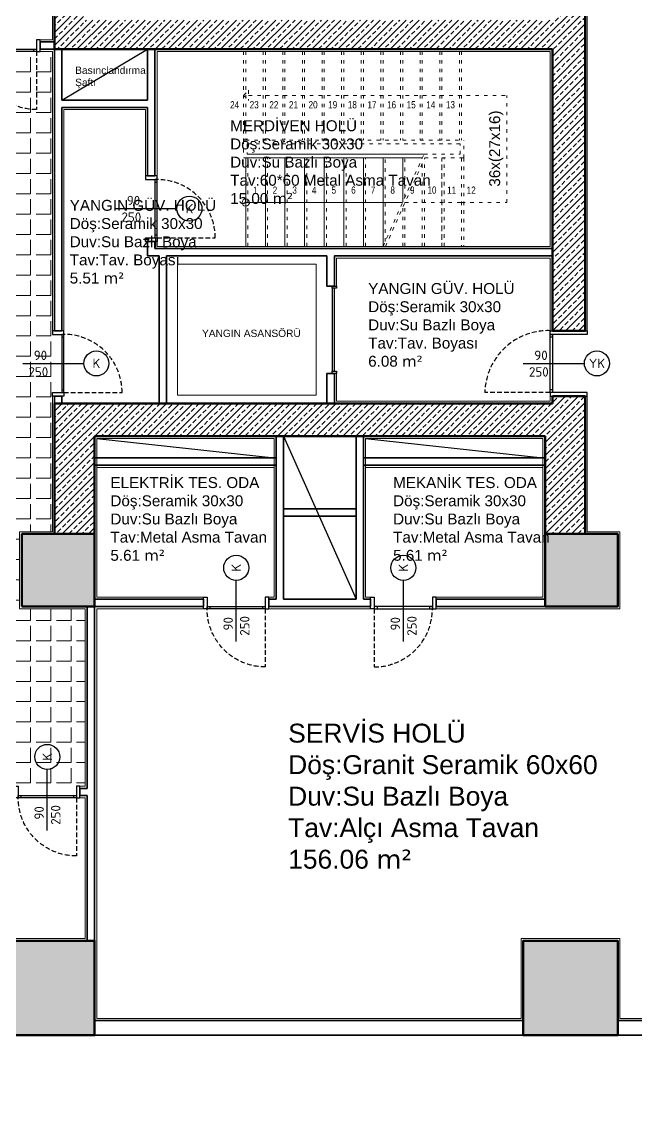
# Model space of a CAD drawing. Header units: millimetres. Extents: x 1443065 to 1517367, y 3763150 to 3779068.
# Drawn here: x 1451182 to 1452028, y 3765741 to 3767241 of the extents above; entities that cross this region are included whole.
import ezdxf
from ezdxf.enums import TextEntityAlignment as Align

# ---------------------------------------------------------------- set-up
doc = ezdxf.new("R2010")
doc.units = ezdxf.units.MM
doc.linetypes.add('ACAD_ISO03W100', pattern=[30, 12, -18])
doc.linetypes.add('HIDDEN', pattern=[9.525, 6.35, -3.175])
for name, color, linetype, lineweight in [('DUVAR', 2, 'Continuous', 35), ('MAHAL', 52, 'Continuous', 13), ('MERDIVEN', 4, 'Continuous', 20), ('SIVA', 3, 'Continuous', 9), ('tarama', 254, 'Continuous', 5), ('TASIYICI', 170, 'Continuous', 50), ('TEFRIS', 165, 'Continuous', 15)]:
    doc.layers.add(name, color=color, linetype=linetype, lineweight=lineweight)
for name, color, linetype in [('m-DOG_', 4, 'Continuous'), ('m-DOG_gor', 8, 'Continuous'), ('m-TAR_duvar', 8, 'Continuous'), ('m-TFR_vitrifiye', 1, 'Continuous'), ('m-YAZ_poz', 7, 'Continuous')]:
    doc.layers.add(name, color=color, linetype=linetype)
doc.styles.add('mono', font='isocpeur.ttf')
doc.styles.add('olculer', font='romans.shx', dxfattribs={"width": 0.8})
doc.styles.get("Standard").update_dxf_attribs({"font": 'arial.ttf'})
pattern_1 = [(45, (-13755.822, -59043.389), (-8.98025612, 8.98025612), []), (45, (-13746.842, -59043.389), (-8.98025612, 8.98025612), [6.35, -3.175])]

# ---------------------------------------------------------------- blocks, each defined once
blk = doc.blocks.new('m-penpoz')
blk.add_line((0, -1.625), (0, 0))
blk.add_circle((0, 0.332), 0.332)
blk.add_attdef('POZNO', text='', height=0.18).set_placement((0, 0.332), align=Align.MIDDLE)
blk.add_attdef('WIDTH', text='', height=0.18, rotation=90).set_placement((0, -1.625), align=Align.BOTTOM_LEFT)
blk.add_attdef('HEIGHT', text='', height=0.18, rotation=90).set_placement((0.069, -1.625), align=Align.TOP_LEFT)
blk = doc.blocks.new('90lık Kqpı')
at = {"layer": 'm-DOG_', "linetype": 'HIDDEN'}
blk.add_line((-8, -5), (-88, -5), dxfattribs=at)
at = {"layer": 'm-DOG_'}
for p, q in [((-5, -8.8), (-8, -8.8)), ((-5, -81.2), (-8, -81.2))]:
    blk.add_line(p, q, dxfattribs=at)
for points in [[(8, 0), (8, -5), (-8, -5), (-8, 0)], [(-8, -5), (-8, -85), (-5, -85), (-5, -5)], [(8, -90), (8, -85), (-8, -85), (-8, -90)]]:
    blk.add_lwpolyline(points, close=True, dxfattribs=at)
at = {"layer": 'm-DOG_', "linetype": 'HIDDEN'}
blk.add_arc((-8, -5), 80, 180, 270, dxfattribs=at)
blk = doc.blocks.new('Perde Kapı')
at = {"layer": 'm-DOG_', "linetype": 'HIDDEN'}
blk.add_line((5, 26), (5, 116), dxfattribs=at)
at = {"layer": 'm-DOG_'}
for p, q in [((8.8, 23), (8.8, 26)), ((81.2, 23), (81.2, 26))]:
    blk.add_line(p, q, dxfattribs=at)
for points in [[(0, -25), (5, -25), (5, 26), (0, 26)], [(5, 26), (85, 26), (85, 23), (5, 23)], [(90, -25), (85, -25), (85, 26), (90, 26)]]:
    blk.add_lwpolyline(points, close=True, dxfattribs=at)
at = {"layer": 'm-DOG_', "linetype": 'HIDDEN'}
blk.add_arc((2.7, 28.7), 87.4, 358.2588, 88.4682, dxfattribs=at)

msp = doc.modelspace()

# ---------------------------------------------------------------- hatches: boundary and pattern name
at = {"layer": 'm-TAR_duvar'}
h = msp.add_hatch(dxfattribs=at)
h.set_pattern_fill('ANSI33', color=256, scale=2)
h.set_pattern_definition([(45, (27620.463, -87954.953), (-8.98025612, 8.98025612), []), (45, (27629.443, -87954.953), (-8.98025612, 8.98025612), [6.35, -3.175])])
h.paths.add_polyline_path([(1454794.4, 3768891.3), (1454777.3, 3769060.2), (1454740.2, 3769225), (1454678.9, 3769382.6), (1454596.9, 3769530.2), (1454495.4, 3769665), (1454375.9, 3769783.5), (1454239.7, 3769884.9), (1454091.6, 3769966), (1453859.6, 3770075.2), (1453406.1, 3770314.5), (1453184.7, 3770444.6), (1451717, 3771328.6), (1451249.5, 3771588), (1451035.3, 3771685.5), (1450763.6, 3771809), (1450409.2, 3771939.6), (1448897.8, 3772143), (1447435.3, 3772002.7), (1445092.3, 3771120.2), (1445146.3, 3764847.1), (1454849.9, 3764847.1)])
h.paths.add_polyline_path([(1445186, 3764887.1), (1445132.6, 3771092.6), (1447444.4, 3771963.4), (1448897.1, 3772102.8), (1450399.5, 3771900.6), (1450748.4, 3771772), (1451018.7, 3771649), (1451231.5, 3771552.3), (1451697, 3771294), (1453164.3, 3770410.2), (1453386.6, 3770279.6), (1453841.7, 3770039.4), (1454073.5, 3769930.3), (1454218, 3769851.2), (1454349.7, 3769753.1), (1454465.2, 3769638.7), (1454563.3, 3769508.3), (1454642.6, 3769365.5), (1454701.8, 3769213.3), (1454737.7, 3769053.8), (1454754.5, 3768889), (1454809.3, 3764887.1)], flags=16)
h.paths.add_polyline_path([(1452002.3, 3765847.1), (1451882.3, 3765847.1), (1451882.3, 3765967.1), (1452002.3, 3765967.1)], flags=0)
h.paths.add_polyline_path([(1452782.4, 3765847.1), (1452782.4, 3765967.1), (1452902.4, 3765967.1), (1452902.4, 3765847.1)], flags=0)
h.paths.add_polyline_path([(1451282.3, 3765847.1), (1451162.3, 3765847.1), (1451162.3, 3765967.1), (1451282.3, 3765967.1)], flags=0)
h.paths.add_polyline_path([(1452002.4, 3766436.6), (1451902.4, 3766436.6), (1451902.4, 3766536.6), (1451902.5, 3766671), (1451282.4, 3766671), (1451282.4, 3766536.6), (1451282.4, 3766436.6), (1451182.4, 3766436.6), (1451182.4, 3766536.6), (1451227.4, 3766536.6), (1451227.4, 3766716), (1451912.5, 3766716), (1451912.5, 3766726), (1451957.5, 3766726), (1451957.5, 3766716), (1451957.5, 3766536.6), (1452002.4, 3766536.6)], flags=0)
h.paths.add_polyline_path([(1453715.4, 3765317.1), (1453715.4, 3765377.1), (1453775.4, 3765377.1), (1453775.4, 3765317.1)], flags=0)
h.paths.add_polyline_path([(1452782.4, 3766436.6), (1452782.4, 3766556.6), (1452902.4, 3766556.6), (1452902.4, 3766436.6)], flags=0)
h.paths.add_polyline_path([(1453675.3, 3765847.1), (1453675.3, 3765947.1), (1453775.3, 3765947.1), (1453775.3, 3765847.1)], flags=0)
h.paths.add_polyline_path([(1451957.5, 3766816), (1451912.5, 3766816), (1451912.5, 3767203.2), (1451227.4, 3767203.2), (1451227.4, 3767446.6), (1451287.4, 3767446.6), (1451287.4, 3767406.6), (1451267.4, 3767406.6), (1451267.4, 3767243.3), (1451917.5, 3767243.3), (1451917.5, 3767406.6), (1451897.5, 3767406.6), (1451897.5, 3767446.6), (1451957.5, 3767446.6), (1451957.5, 3767203.2)], flags=0)
h.paths.add_polyline_path([(1450402.4, 3765847.1), (1450282.4, 3765847.1), (1450282.4, 3765967.1), (1450402.4, 3765967.1)], flags=0)
h.paths.add_polyline_path([(1450272.2, 3765847.1), (1450172.2, 3765847.1), (1450172.2, 3765947.1), (1450272.2, 3765947.1)], flags=0)
h.paths.add_polyline_path([(1454209.8, 3765317.1), (1454209.8, 3765377.1), (1454269.8, 3765377.1), (1454269.8, 3765317.1)], flags=0)
h.paths.add_polyline_path([(1453675.3, 3766436.6), (1453675.3, 3766536.6), (1453775.3, 3766536.6), (1453775.3, 3766436.6)], flags=0)
h.paths.add_polyline_path([(1454209.8, 3765847.1), (1454209.8, 3765907.1), (1454269.8, 3765907.1), (1454269.8, 3765847.1)], flags=0)
h.paths.add_polyline_path([(1450402.4, 3766436.6), (1450282.4, 3766436.6), (1450282.4, 3766556.6), (1450402.4, 3766556.6)], flags=0)
h.paths.add_polyline_path([(1452782.4, 3767196.6), (1452782.4, 3767316.6), (1452902.4, 3767316.6), (1452902.4, 3767196.6)], flags=0)
h.paths.add_polyline_path([(1450272.4, 3766436.6), (1450172.4, 3766436.6), (1450172.4, 3766536.6), (1450272.4, 3766536.6)], flags=0)
h.paths.add_polyline_path([(1449584.1, 3765847.1), (1449484.1, 3765847.1), (1449484.1, 3765947.1), (1449584.1, 3765947.1)], flags=0)
h.paths.add_polyline_path([(1453675.3, 3767196.6), (1453675.3, 3767296.6), (1453775.3, 3767296.6), (1453775.3, 3767196.6)], flags=0)
h.paths.add_polyline_path([(1450402.4, 3767196.6), (1450282.4, 3767196.6), (1450282.4, 3767316.6), (1450402.4, 3767316.6)], flags=0)
h.paths.add_polyline_path([(1450272.4, 3767196.6), (1450172.4, 3767196.6), (1450172.4, 3767296.6), (1450272.4, 3767296.6)], flags=0)
h.paths.add_polyline_path([(1451957.5, 3767847.6), (1451897.5, 3767847.6), (1451897.5, 3767887.6), (1451917.5, 3767887.6), (1451917.5, 3768050.8), (1451267.4, 3768050.8), (1451267.4, 3767887.6), (1451287.4, 3767887.6), (1451287.4, 3767847.6), (1451227.4, 3767847.6), (1451227.4, 3768091), (1451912.5, 3768091), (1451912.5, 3768477.2), (1451957.5, 3768477.2), (1451957.5, 3768091)], flags=0)
h.paths.add_polyline_path([(1449584.1, 3766436.6), (1449484.1, 3766436.6), (1449484.1, 3766536.6), (1449584.1, 3766536.6)], flags=0)
h.paths.add_polyline_path([(1452782.4, 3767976.6), (1452782.4, 3768096.6), (1452902.4, 3768096.6), (1452902.4, 3767976.6)], flags=0)
h.paths.add_polyline_path([(1453675.3, 3767996.6), (1453675.3, 3768096.6), (1453775.3, 3768096.6), (1453775.3, 3767996.6)], flags=0)
h.paths.add_polyline_path([(1448737.7, 3765847.1), (1448577.7, 3765847.1), (1448577.7, 3765947.1), (1448692.7, 3765947.1), (1448692.7, 3766436.6), (1448577.7, 3766436.6), (1448577.7, 3766536.6), (1448737.7, 3766536.6), (1448737.7, 3766436.6), (1448737.7, 3765947.1)], flags=0)
h.paths.add_polyline_path([(1450402.4, 3767976.6), (1450282.4, 3767976.6), (1450282.4, 3768096.6), (1450402.4, 3768096.6)], flags=0)
h.paths.add_polyline_path([(1450272.4, 3767996.6), (1450172.4, 3767996.6), (1450172.4, 3768096.6), (1450272.4, 3768096.6)], flags=0)
h.paths.add_polyline_path([(1451957.5, 3768567.2), (1451912.5, 3768567.2), (1451912.5, 3768577.2), (1451227.4, 3768577.2), (1451227.4, 3768756.6), (1451172.4, 3768756.6), (1451172.4, 3768856.6), (1451282.4, 3768856.6), (1451282.4, 3768756.6), (1451282.4, 3768622.2), (1451902.5, 3768622.2), (1451902.5, 3768756.6), (1451902.4, 3768756.6), (1451902.4, 3768856.6), (1452002.4, 3768856.6), (1452002.4, 3768756.6), (1451957.5, 3768756.6), (1451957.5, 3768577.2)], flags=0)
h.paths.add_polyline_path([(1452002.4, 3768756.6), (1451902.4, 3768756.6), (1451902.4, 3768856.6), (1452002.4, 3768856.6)], flags=0)
h.paths.add_polyline_path([(1452782.4, 3768736.6), (1452782.4, 3768856.6), (1452902.4, 3768856.6), (1452902.4, 3768736.6)], flags=0)
h.paths.add_polyline_path([(1448737.7, 3767196.6), (1448577.7, 3767196.6), (1448577.7, 3767296.6), (1448737.7, 3767296.6)], flags=0)
h.paths.add_polyline_path([(1453675.3, 3768756.6), (1453675.3, 3768856.6), (1453775.3, 3768856.6), (1453775.3, 3768756.6)], flags=0)
h.paths.add_polyline_path([(1450402.4, 3768736.6), (1450282.4, 3768736.6), (1450282.4, 3768856.6), (1450402.4, 3768856.6)], flags=0)
h.paths.add_polyline_path([(1447937.7, 3765847.1), (1447837.7, 3765847.1), (1447837.7, 3765947.1), (1447937.7, 3765947.1)], flags=0)
h.paths.add_polyline_path([(1450272.4, 3768756.6), (1450172.4, 3768756.6), (1450172.4, 3768856.6), (1450272.4, 3768856.6)], flags=0)
h.paths.add_polyline_path([(1453744.5, 3768902.5), (1453693.1, 3768933.4), (1453724, 3768984.9), (1453775.4, 3768954)], flags=0)
h.paths.add_polyline_path([(1452002.4, 3769327.1), (1451882.4, 3769327.1), (1451882.4, 3769447.1), (1452002.4, 3769447.1)], flags=0)
h.paths.add_polyline_path([(1447937.7, 3766436.6), (1447837.7, 3766436.6), (1447837.7, 3766536.6), (1447937.7, 3766536.6)], flags=0)
h.paths.add_polyline_path([(1451282.4, 3769327.1), (1451162.4, 3769327.1), (1451162.4, 3769447.1), (1451282.4, 3769447.1)], flags=0)
h.paths.add_polyline_path([(1448737.7, 3767996.6), (1448577.7, 3767996.6), (1448577.7, 3768096.6), (1448737.7, 3768096.6)], flags=0)
h.paths.add_polyline_path([(1449584.1, 3768756.6), (1449484.1, 3768756.6), (1449484.1, 3768856.6), (1449584.1, 3768856.6)], flags=0)
h.paths.add_polyline_path([(1450402.4, 3769327.1), (1450282.4, 3769327.1), (1450282.4, 3769447.1), (1450402.4, 3769447.1)], flags=0)
h.paths.add_polyline_path([(1447937.7, 3767196.6), (1447837.7, 3767196.6), (1447837.7, 3767296.6), (1447937.7, 3767296.6)], flags=0)
h.paths.add_polyline_path([(1450272.4, 3769347.1), (1450172.4, 3769347.1), (1450172.4, 3769447.1), (1450272.4, 3769447.1)], flags=0)
h.paths.add_polyline_path([(1448737.7, 3768676.6), (1448637.7, 3768676.6), (1448637.7, 3768856.6), (1448737.7, 3768856.6)], flags=0)
h.paths.add_polyline_path([(1449584.1, 3769347.1), (1449484.1, 3769347.1), (1449484.1, 3769447.1), (1449584.1, 3769447.1)], flags=0)
h.paths.add_polyline_path([(1447037.7, 3765847.1), (1446937.7, 3765847.1), (1446937.7, 3765947.1), (1447037.7, 3765947.1)], flags=0)
h.paths.add_polyline_path([(1447937.7, 3767996.6), (1447837.7, 3767996.6), (1447837.7, 3768096.6), (1447937.7, 3768096.6)], flags=0)
h.paths.add_polyline_path([(1447037.7, 3766436.6), (1446937.7, 3766436.6), (1446937.7, 3766536.6), (1447037.7, 3766536.6)], flags=0)
h.paths.add_polyline_path([(1451282.4, 3770304.3), (1451182.4, 3770304.3), (1451182.4, 3770444.3), (1451212.4, 3770486.3), (1451322.4, 3770421.3)], flags=0)
h.paths.add_polyline_path([(1447037.7, 3767196.6), (1446937.7, 3767196.6), (1446937.7, 3767296.6), (1447037.7, 3767296.6)], flags=0)
h.paths.add_polyline_path([(1448737.7, 3769347.1), (1448637.7, 3769347.1), (1448637.7, 3769447.1), (1448737.7, 3769447.1)], flags=0)
h.paths.add_polyline_path([(1447937.7, 3768756.6), (1447837.7, 3768756.6), (1447837.7, 3768856.6), (1447937.7, 3768856.6)], flags=0)
h.paths.add_polyline_path([(1450382.4, 3770315.6), (1450282.4, 3770315.6), (1450282.4, 3770415.6), (1450382.4, 3770415.6)], flags=0)
h.paths.add_polyline_path([(1450272.4, 3770315.6), (1450172.4, 3770315.6), (1450172.4, 3770415.6), (1450272.4, 3770415.6)], flags=0)
h.paths.add_polyline_path([(1446297.7, 3765847.1), (1446137.7, 3765847.1), (1446137.7, 3765947.1), (1446137.7, 3766436.6), (1446137.7, 3766536.6), (1446137.7, 3767196.6), (1446137.7, 3767296.6), (1446137.7, 3767996.6), (1446137.7, 3768096.6), (1446297.7, 3768096.6), (1446297.7, 3767996.6), (1446167.7, 3767996.6), (1446167.7, 3767296.6), (1446297.7, 3767296.6), (1446297.7, 3767196.6), (1446167.7, 3767196.6), (1446167.7, 3766536.6), (1446297.7, 3766536.6), (1446297.7, 3766436.6), (1446182.7, 3766436.6), (1446182.7, 3765947.1), (1446297.7, 3765947.1)], flags=0)
h.paths.add_polyline_path([(1447037.7, 3767996.6), (1446937.7, 3767996.6), (1446937.7, 3768096.6), (1447037.7, 3768096.6)], flags=0)
h.paths.add_polyline_path([(1449584.1, 3770315.6), (1449484.1, 3770315.6), (1449484.1, 3770415.6), (1449584.1, 3770415.6)], flags=0)
h.paths.add_polyline_path([(1447937.7, 3769347.1), (1447837.7, 3769347.1), (1447837.7, 3769447.1), (1447937.7, 3769447.1)], flags=0)
h.paths.add_polyline_path([(1450382.4, 3770936.7), (1450282.4, 3770936.7), (1450282.4, 3771036.7), (1450382.4, 3771036.7)], flags=0)
h.paths.add_polyline_path([(1450272.4, 3770936.7), (1450172.4, 3770936.7), (1450172.4, 3771036.7), (1450272.4, 3771036.7)], flags=0)
h.paths.add_polyline_path([(1447037.7, 3768756.6), (1446937.7, 3768756.6), (1446937.7, 3768811.6), (1446237.7, 3768811.6), (1446237.7, 3768676.6), (1446137.7, 3768676.6), (1446137.7, 3768856.6), (1446237.7, 3768856.6), (1446937.7, 3768856.6), (1447037.7, 3768856.6)], flags=0)
h.paths.add_polyline_path([(1448737.7, 3770315.6), (1448637.7, 3770315.6), (1448637.7, 3770415.6), (1448737.7, 3770415.6)], flags=0)
h.paths.add_polyline_path([(1449584.1, 3770936.7), (1449484.1, 3770936.7), (1449484.1, 3771036.7), (1449584.1, 3771036.7)], flags=0)
h.paths.add_polyline_path([(1447037.7, 3769347.1), (1446937.7, 3769347.1), (1446937.7, 3769447.1), (1447037.7, 3769447.1)], flags=0)
h.paths.add_polyline_path([(1447937.7, 3770315.6), (1447837.7, 3770315.6), (1447837.7, 3770415.6), (1447937.7, 3770415.6)], flags=0)
h.paths.add_polyline_path([(1448737.7, 3770936.7), (1448637.7, 3770936.7), (1448637.7, 3771036.7), (1448737.7, 3771036.7)], flags=0)
h.paths.add_polyline_path([(1447937.7, 3770936.7), (1447837.7, 3770936.7), (1447837.7, 3770994.8), (1447050.8, 3770749.4), (1446602.7, 3770578.5), (1446587.7, 3770615.6), (1447037.7, 3770787.2), (1447837.7, 3771036.7), (1447837.7, 3771036.7), (1447937.7, 3771036.7)], flags=0)
h.paths.add_polyline_path([(1446237.7, 3769347.1), (1446137.7, 3769347.1), (1446137.7, 3769447.1), (1446237.7, 3769447.1)], flags=0)
h.paths.add_polyline_path([(1447037.7, 3770315.6), (1446937.7, 3770315.6), (1446937.7, 3770415.6), (1447037.7, 3770415.6)], flags=0)
h.paths.add_polyline_path([(1448660, 3771597.8), (1447860.1, 3771521.2), (1447552.7, 3771491.7), (1447491.4, 3771468.2), (1447044.9, 3771300), (1446969.9, 3771271.8), (1446669.6, 3771158.6), (1446594.8, 3771130.5), (1446580.7, 3771167.9), (1446655.5, 3771196.1), (1446955.9, 3771309.2), (1447030.7, 3771337.4), (1447477, 3771505.5), (1447543.4, 3771531), (1447856.3, 3771561), (1448656.3, 3771637.6), (1448735.8, 3771645.3), (1448739.6, 3771605.5)], flags=0)
h.paths.add_polyline_path([(1446237.7, 3770315.6), (1446137.7, 3770315.6), (1446137.7, 3770415.6), (1446237.7, 3770415.6)], flags=0)
h.paths.add_polyline_path([(1445658.5, 3770330.6), (1445618.5, 3770330.6), (1445618.5, 3770415.6), (1445658.5, 3770415.6)], flags=0)
h.paths.add_polyline_path([(1446219.6, 3770989.2), (1446144.8, 3770961), (1446130.7, 3770998.4), (1446205.5, 3771026.6)], flags=0)
h.paths.add_polyline_path([(1445658, 3770633.3), (1445618, 3770633.3), (1445618, 3770676.3), (1445622.2, 3770719), (1445637.3, 3770759.3), (1445660.3, 3770795.7), (1445690.2, 3770826.7), (1445725.7, 3770851), (1445765.4, 3770867.7), (1445808, 3770875.8), (1445821, 3770837.3), (1445785.5, 3770830.1), (1445752.2, 3770815.9), (1445722.3, 3770795.4), (1445697, 3770769.4), (1445677.2, 3770739), (1445663.8, 3770705.3), (1445659, 3770670.8)], flags=0)
h = msp.add_hatch(dxfattribs=at)
h.set_pattern_fill('ANSI33', color=256, scale=2)
h.set_pattern_definition(pattern_1)
h.paths.add_polyline_path([(1451227.4, 3767446.6), (1451227.4, 3767203.2), (1451912.5, 3767203.2), (1451912.5, 3766816), (1451957.5, 3766816), (1451957.5, 3767446.6), (1451897.5, 3767446.6), (1451897.5, 3767406.6), (1451917.5, 3767406.6), (1451917.5, 3767243.3), (1451267.4, 3767243.3), (1451267.4, 3767406.6), (1451287.4, 3767406.6), (1451287.4, 3767446.6)])
h = msp.add_hatch(dxfattribs=at)
h.set_pattern_fill('ANSI33', color=256, scale=2)
h.set_pattern_definition(pattern_1)
h.paths.add_polyline_path([(1451282.4, 3766536.6), (1451282.4, 3766671), (1451902.5, 3766671), (1451902.5, 3766536.6), (1451957.5, 3766536.3), (1451957.5, 3766726), (1451912.5, 3766726), (1451912.5, 3766716), (1451227.4, 3766716), (1451227.4, 3766536.6)])
h = msp.add_hatch(dxfattribs=at)
h.set_pattern_fill('ANSI33', color=256, scale=2)
h.set_pattern_definition(pattern_1)
h.paths.add_polyline_path([(1446137.7, 3766436.6), (1446297.7, 3766436.6), (1446297.7, 3766536.6), (1446137.7, 3766536.6)])
h.paths.add_polyline_path([(1448577.7, 3766436.6), (1448737.7, 3766436.6), (1448737.7, 3766536.6), (1448577.7, 3766536.6)])
h.paths.add_polyline_path([(1450282.4, 3766436.6), (1450412.4, 3766436.6), (1450412.4, 3766566.6), (1450282.4, 3766566.6)])
h.paths.add_polyline_path([(1450172.4, 3766436.6), (1450272.4, 3766436.6), (1450272.4, 3766536.6), (1450172.4, 3766536.6)])
h.paths.add_polyline_path([(1451182.4, 3766436.6), (1451282.4, 3766436.6), (1451282.4, 3766536.6), (1451182.4, 3766536.6)])
h.paths.add_polyline_path([(1451902.4, 3766436.6), (1452002.4, 3766436.6), (1452002.4, 3766536.6), (1451902.4, 3766536.6)])
h.paths.add_polyline_path([(1452772.4, 3766436.6), (1452902.4, 3766436.6), (1452902.4, 3766566.6), (1452772.4, 3766566.6)])
h.paths.add_polyline_path([(1453675.3, 3766436.6), (1453775.3, 3766436.6), (1453775.3, 3766536.6), (1453675.3, 3766536.6)])
h = msp.add_hatch(dxfattribs=at)
h.set_pattern_fill('ANSI33', color=256, scale=2)
h.set_pattern_definition(pattern_1)
h.paths.add_polyline_path([(1446137.7, 3765847.1), (1446297.7, 3765847.1), (1446297.7, 3765947.1), (1446137.7, 3765947.1)])
h.paths.add_polyline_path([(1448577.7, 3765847.1), (1448737.7, 3765847.1), (1448737.7, 3765947.1), (1448577.7, 3765947.1)])
h.paths.add_polyline_path([(1449484.1, 3765847.1), (1449584.1, 3765847.1), (1449584.1, 3765947.1), (1449484.1, 3765947.1)])
h.paths.add_polyline_path([(1450282.4, 3765847.1), (1450412.4, 3765847.1), (1450412.4, 3765977.1), (1450282.4, 3765977.1)])
h.paths.add_polyline_path([(1450172.2, 3765847.1), (1450272.2, 3765847.1), (1450272.2, 3765947.1), (1450172.2, 3765947.1)])
h.paths.add_polyline_path([(1451152.4, 3765847.1), (1451282.4, 3765847.1), (1451282.4, 3765977.1), (1451152.4, 3765977.1)])
h.paths.add_polyline_path([(1451872.4, 3765847.1), (1452002.4, 3765847.1), (1452002.4, 3765977.1), (1451872.4, 3765977.1)])
h.paths.add_polyline_path([(1452772.4, 3765847.1), (1452902.4, 3765847.1), (1452902.4, 3765977.1), (1452772.4, 3765977.1)])
h.paths.add_polyline_path([(1453675.3, 3765847.1), (1453775.3, 3765847.1), (1453775.3, 3765947.1), (1453675.3, 3765947.1)])
at = {"layer": 'tarama'}
h = msp.add_hatch(dxfattribs=at)
h.set_pattern_fill('ANGLE', color=256, scale=4, angle=90, style=0)
h.set_pattern_definition([(90, (-13755.783, -59043.39), (-27.94, 2e-15), [20.32, -7.62]), (180, (-13755.783, -59043.39), (-3e-15, -27.94), [20.32, -7.62])])
h.paths.add_polyline_path([(1450614.6, 3766444.6), (1450697.6, 3766444.6), (1450697.6, 3765967.9), (1450614.6, 3765967.9)], flags=16)
h.paths.add_polyline_path([(1450602.5, 3767196.6), (1450712.6, 3767196.6), (1450712.6, 3766667.1), (1450602.5, 3766667.1)], flags=16)
h.paths.add_polyline_path([(1451030.6, 3767200.2), (1451030.6, 3767073.6), (1451009.6, 3767073.6), (1451009.6, 3767308.6), (1450455.5, 3767308.6), (1450455.5, 3767193.6), (1450305.5, 3767193.6), (1450305.5, 3767102.9), (1450455.5, 3767102.9), (1450455.5, 3767086.9), (1450305.5, 3767086.9), (1450305.5, 3766996.2), (1450455.5, 3766996.2), (1450455.5, 3766980.2), (1450305.5, 3766980.2), (1450305.5, 3766889.6), (1450455.5, 3766889.6), (1450455.5, 3766873.6), (1450305.5, 3766873.6), (1450305.5, 3766782.9), (1450455.5, 3766782.9), (1450455.5, 3766766.9), (1450305.5, 3766766.9), (1450305.5, 3766676.2), (1450455.5, 3766676.2), (1450455.5, 3766660.2), (1450305.5, 3766660.2), (1450305.5, 3766569.6), (1450839.6, 3766569.6), (1450839.6, 3767199.6), (1450855.6, 3767199.6), (1450855.6, 3766929.6), (1451030.6, 3766929.6), (1451030.6, 3766333.6), (1451009.6, 3766333.6), (1451009.6, 3766543.6), (1450455.5, 3766543.6), (1450455.5, 3766433.6), (1450305.5, 3766433.6), (1450305.5, 3766330.1), (1450455.5, 3766330.1), (1450455.5, 3766314.1), (1450305.5, 3766314.1), (1450305.5, 3766213.4), (1450455.5, 3766213.4), (1450455.5, 3766197.4), (1450305.5, 3766197.4), (1450305.5, 3766096.7), (1450455.5, 3766096.7), (1450455.5, 3766080.7), (1450305.5, 3766080.7), (1450305.5, 3765980.1), (1450455.5, 3765980.1), (1450455.5, 3765870.1), (1450839.6, 3765870.1), (1450839.6, 3766439.6), (1450855.6, 3766439.6), (1450855.6, 3766189.6), (1451269.5, 3766189.6), (1451269.5, 3766433.6), (1451179.5, 3766433.6), (1451179.5, 3766539.6), (1451224.5, 3766539.6), (1451224.5, 3767200.2)])

# ---------------------------------------------------------------- linework, layer by layer
at = {"layer": 'DUVAR'}
for p, q in [((1451227.4, 3767213.2), (1451207.4, 3767213.2)), ((1451207.4, 3767203.2), (1451207.4, 3767213.2)), ((1451227.4, 3767203.2), (1451207.4, 3767203.2)), ((1451227.4, 3767203.2), (1451227.4, 3766816)), ((1451237.4, 3767203.2), (1451237.4, 3767133.2)), ((1451355.5, 3767203.2), (1451355.5, 3767133.2)), ((1451365.5, 3767203.2), (1451365.5, 3767028.9)), ((1451355.5, 3767133.2), (1451237.4, 3767133.2)), ((1451237.4, 3767123.2), (1451237.4, 3766816)), ((1451355.5, 3767123.2), (1451237.4, 3767123.2)), ((1451355.5, 3767123.2), (1451355.5, 3767028.9)), ((1451365.5, 3767028.9), (1451355.5, 3767028.9)), ((1451365.5, 3766938.9), (1451355.5, 3766938.9)), ((1451355.5, 3766938.9), (1451355.5, 3766918.8)), ((1451365.5, 3766938.9), (1451365.5, 3766928.9)), ((1451355.5, 3766918.8), (1451371.5, 3766918.8)), ((1451912.5, 3766928.9), (1451365.5, 3766928.9)), ((1451371.5, 3766918.8), (1451371.5, 3766716)), ((1451381.6, 3766918.8), (1451602.3, 3766918.8)), ((1451381.6, 3766918.8), (1451381.6, 3766716)), ((1451602.3, 3766918.8), (1451602.3, 3766877.3)), ((1451612.5, 3766918.8), (1451687.3, 3766918.8)), ((1451697.5, 3766918.8), (1451912.5, 3766918.8)), ((1451612.5, 3766877.3), (1451602.3, 3766877.3)), ((1451612.5, 3766877.4), (1451612.5, 3766877.3)), ((1451237.4, 3766816), (1451227.4, 3766816)), ((1451947.5, 3766816), (1451957.5, 3766816)), ((1451612.5, 3766757.3), (1451602.3, 3766757.3)), ((1451602.3, 3766757.3), (1451602.3, 3766716)), ((1451612.5, 3766757.3), (1451612.5, 3766716)), ((1451227.4, 3766726), (1451227.4, 3766716)), ((1451237.4, 3766726), (1451227.4, 3766726)), ((1451237.4, 3766726), (1451237.4, 3766716)), ((1451532.4, 3766671), (1451532.4, 3766446.6)), ((1451542.4, 3766671), (1451542.4, 3766446.6)), ((1451642.4, 3766671), (1451642.4, 3766446.6)), ((1451652.4, 3766671), (1451652.4, 3766446.6)), ((1451282.5, 3766641), (1451532.5, 3766641)), ((1451652.5, 3766641), (1451902.5, 3766641)), ((1451282.5, 3766631), (1451532.5, 3766631)), ((1451652.5, 3766631), (1451902.5, 3766631)), ((1451542.5, 3766571), (1451642.5, 3766571)), ((1451542.5, 3766561), (1451642.5, 3766561)), ((1451432.4, 3766446.6), (1451282.4, 3766446.6)), ((1451432.4, 3766446.6), (1451432.4, 3766436.6)), ((1451532.4, 3766446.6), (1451522.4, 3766446.6)), ((1451522.4, 3766446.6), (1451522.4, 3766436.6)), ((1451642.4, 3766446.6), (1451542.4, 3766446.6)), ((1451662.4, 3766446.6), (1451652.4, 3766446.6)), ((1451662.4, 3766446.6), (1451662.4, 3766436.6)), ((1451902.4, 3766446.6), (1451752.4, 3766446.6)), ((1451752.4, 3766446.6), (1451752.4, 3766436.6)), ((1451272.4, 3766436.6), (1451272.4, 3766186.6)), ((1451432.4, 3766436.6), (1451282.4, 3766436.6)), ((1451282.4, 3766436.6), (1451282.4, 3765977.1)), ((1451662.4, 3766436.6), (1451522.4, 3766436.6)), ((1451902.4, 3766436.6), (1451752.4, 3766436.6)), ((1451262.4, 3766186.6), (1451262.4, 3766176.6)), ((1451272.4, 3766186.6), (1451262.4, 3766186.6)), ((1451272.4, 3766176.6), (1451262.4, 3766176.6)), ((1451272.4, 3766176.6), (1451272.4, 3765977.1)), ((1451872.4, 3765867.1), (1451282.3, 3765867.1)), ((1452002.3, 3765867.1), (1452157.5, 3765867.1)), ((1451872.4, 3765847.1), (1451282.3, 3765847.1)), ((1452002.3, 3765847.1), (1452157.5, 3765847.1))]:
    msp.add_line(p, q, dxfattribs=at)
for points in [[(1451912.5, 3766918.8), (1451612.5, 3766918.8), (1451612.5, 3766877.3)], [(1451612.5, 3766757.3), (1451612.5, 3766721.9)]]:
    msp.add_lwpolyline(points, dxfattribs=at)
at = {"layer": 'm-DOG_gor', "linetype": 'Continuous'}
for points in [[(1451609.5, 3766874.4), (1451609.5, 3766877.4), (1451615.5, 3766877.4), (1451615.5, 3766874.4)], [(1451609.5, 3766874.4), (1451609.5, 3766760.4), (1451612.5, 3766760.4), (1451612.5, 3766874.4)], [(1451609.5, 3766757.4), (1451609.5, 3766760.4), (1451615.5, 3766760.4), (1451615.5, 3766757.4)]]:
    msp.add_lwpolyline(points, close=True, dxfattribs=at)
at = {"layer": 'm-TFR_vitrifiye'}
for p, q in [((1451237.4, 3767133.2), (1451355.5, 3767203.2)), ((1451285.5, 3766668), (1451529.5, 3766641)), ((1451542.4, 3766671), (1451642.4, 3766446.6)), ((1451655.5, 3766668), (1451899.5, 3766641))]:
    msp.add_line(p, q, dxfattribs=at)
at = {"layer": 'MERDIVEN'}
for p, q in [((1451525.5, 3767203.2), (1451525.5, 3767203.2)), ((1451552.5, 3767203.2), (1451552.5, 3767203.2)), ((1451579.5, 3767203.2), (1451579.5, 3767203.2)), ((1451606.5, 3767203.2), (1451606.5, 3767203.2)), ((1451633.5, 3767203.2), (1451633.5, 3767203.2)), ((1451660.5, 3767203.2), (1451660.5, 3767203.2)), ((1451687.5, 3767203.2), (1451687.5, 3767203.2)), ((1451714.5, 3767203.2), (1451714.5, 3767203.2)), ((1451741.5, 3767203.2), (1451741.5, 3767203.2)), ((1451768.5, 3767203.2), (1451768.5, 3767203.2)), ((1451795.5, 3767203.2), (1451795.5, 3767203.2)), ((1451822.5, 3767203.2), (1451822.5, 3767203.2)), ((1451490.5, 3767078), (1451487.5, 3767078)), ((1451487.5, 3767053.7), (1451733.5, 3767053.7)), ((1451490.5, 3766931.9), (1451490.5, 3767053.7)), ((1451492.5, 3767058.8), (1451735.7, 3767058.8)), ((1451517.5, 3766931.9), (1451517.5, 3767053.7)), ((1451544.5, 3766931.9), (1451544.5, 3767053.7)), ((1451571.5, 3766931.9), (1451571.5, 3767053.7)), ((1451598.5, 3766931.9), (1451598.5, 3767053.7)), ((1451625.5, 3766931.9), (1451625.5, 3767053.7)), ((1451652.5, 3766931.9), (1451652.5, 3767053.7)), ((1451679.5, 3766931.9), (1451679.5, 3767053.7)), ((1451706.5, 3766992.8), (1451706.5, 3767053.7)), ((1451490.5, 3766992.3), (1451706.3, 3766992.3)), ((1451795.5, 3766928.9), (1451795.5, 3766928.9)), ((1451822.5, 3766928.9), (1451822.5, 3766928.9)), ((1451587.3, 3766907.4), (1451396.6, 3766907.4)), ((1451396.6, 3766907.4), (1451396.6, 3766727.4)), ((1451396.6, 3766727.4), (1451587.3, 3766727.4))]:
    msp.add_line(p, q, dxfattribs=at)
at = {"layer": 'MERDIVEN', "linetype": 'ACAD_ISO03W100', "ltscale": 0.4}
for p, q in [((1451528.5, 3767203.2), (1451528.5, 3767203.2)), ((1451555.5, 3767203.2), (1451555.5, 3767203.2)), ((1451582.5, 3767203.2), (1451582.5, 3767203.2)), ((1451609.5, 3767203.2), (1451609.5, 3767203.2)), ((1451636.5, 3767203.2), (1451636.5, 3767203.2)), ((1451663.5, 3767203.2), (1451663.5, 3767203.2)), ((1451690.5, 3767203.2), (1451690.5, 3767203.2)), ((1451717.5, 3767203.2), (1451717.5, 3767203.2)), ((1451744.5, 3767203.2), (1451744.5, 3767203.2)), ((1451771.5, 3767203.2), (1451771.5, 3767203.2)), ((1451798.5, 3767203.2), (1451798.5, 3767203.2)), ((1451825.5, 3767203.2), (1451825.5, 3767203.2)), ((1451487.5, 3767200.2), (1451487.5, 3767078)), ((1451490.5, 3767200.2), (1451490.5, 3767078)), ((1451514.5, 3767200.2), (1451514.5, 3767078)), ((1451517.5, 3767200.2), (1451517.5, 3767078)), ((1451541.5, 3767200.2), (1451541.5, 3767078)), ((1451544.5, 3767200.2), (1451544.5, 3767078)), ((1451568.5, 3767200.2), (1451568.5, 3767078)), ((1451571.5, 3767200.2), (1451571.5, 3767078)), ((1451595.5, 3767200.2), (1451595.5, 3767078)), ((1451598.5, 3767200.2), (1451598.5, 3767078)), ((1451622.5, 3767200.2), (1451622.5, 3767078)), ((1451625.5, 3767200.2), (1451625.5, 3767078)), ((1451649.5, 3767200.2), (1451649.5, 3767078)), ((1451652.5, 3767200.2), (1451652.5, 3767078)), ((1451676.5, 3767200.2), (1451676.5, 3767078)), ((1451679.5, 3767200.2), (1451679.5, 3767078)), ((1451703.5, 3767200.2), (1451703.5, 3767078)), ((1451706.5, 3767200.2), (1451706.5, 3767078)), ((1451730.5, 3767200.2), (1451730.5, 3767078)), ((1451733.5, 3767200.2), (1451733.5, 3767078)), ((1451757.5, 3767200.2), (1451757.5, 3767078)), ((1451760.5, 3767200.2), (1451760.5, 3767078)), ((1451784.5, 3767200.2), (1451784.5, 3767078)), ((1451787.5, 3767200.2), (1451787.5, 3767078)), ((1451487.5, 3767139.6), (1451494.5, 3767146.7)), ((1451494.5, 3767146.7), (1451494.5, 3767132.5)), ((1451487.5, 3767139.6), (1451494.5, 3767132.5)), ((1451494.5, 3767139.6), (1451850, 3767139.6)), ((1451850, 3766992.3), (1451850, 3767139.6)), ((1451487.5, 3767078), (1451487.5, 3767053.7)), ((1451490.5, 3767078), (1451790.5, 3767078)), ((1451785.5, 3767072.9), (1451492.5, 3767072.9)), ((1451492.5, 3767072.9), (1451492.5, 3767058.8)), ((1451785.5, 3767058.8), (1451785.5, 3767072.9)), ((1451790.5, 3767053.7), (1451790.5, 3767078)), ((1451493.5, 3766931.9), (1451493.5, 3767053.7)), ((1451520.5, 3766931.9), (1451520.5, 3767053.7)), ((1451547.5, 3766931.9), (1451547.5, 3767053.7)), ((1451574.5, 3766931.9), (1451574.5, 3767053.7)), ((1451601.5, 3766931.9), (1451601.5, 3767053.7)), ((1451628.5, 3766931.9), (1451628.5, 3767053.7)), ((1451655.5, 3766931.9), (1451655.5, 3767053.7)), ((1451679.5, 3766931.9), (1451735.7, 3767058.8)), ((1451682.5, 3766938.7), (1451682.5, 3767053.7)), ((1451682.8, 3766931.9), (1451736.8, 3767053.7)), ((1451709.5, 3766999.6), (1451709.5, 3767053.7)), ((1451735.7, 3767058.8), (1451785.5, 3767058.8)), ((1451736.5, 3766931.9), (1451736.5, 3767053.1)), ((1451736.8, 3767053.7), (1451790.5, 3767053.7)), ((1451760.5, 3767053.7), (1451760.5, 3766931.9)), ((1451760.5, 3766931.9), (1451760.5, 3767053.7)), ((1451763.5, 3766931.9), (1451763.5, 3767053.7)), ((1451787.5, 3767053.7), (1451787.5, 3766931.9)), ((1451790.5, 3767053.7), (1451790.5, 3766931.9)), ((1451733.5, 3766931.9), (1451733.5, 3767046.3)), ((1451706.5, 3766931.9), (1451706.5, 3766985.4)), ((1451709.5, 3766992.3), (1451787.5, 3766992.3)), ((1451709.5, 3766931.9), (1451709.5, 3766992.2)), ((1451787.5, 3766992.3), (1451850, 3766992.3)), ((1451717.5, 3766931.9), (1451717.5, 3766931.9)), ((1451792.5, 3766928.9), (1451792.5, 3766928.9)), ((1451819.5, 3766928.9), (1451819.5, 3766928.9))]:
    msp.add_line(p, q, dxfattribs=at)
at = {"layer": 'MERDIVEN'}
msp.add_lwpolyline([(1451587.3, 3766907.4), (1451587.3, 3766727.4)], dxfattribs=at)
msp.add_circle((1451490.5, 3766992.3), 5, dxfattribs=at)
at = {"layer": 'SIVA'}
for p, q in [((1451960.5, 3767557.1), (1451960.5, 3766816)), ((1451285.5, 3766628), (1451529.5, 3766628)), ((1451655.5, 3766628), (1451899.5, 3766628)), ((1451662.4, 3766433.6), (1451522.4, 3766433.6))]:
    msp.add_line(p, q, dxfattribs=at)
for points in [[(1451207.4, 3767216.2), (1451224.4, 3767216.2), (1451224.4, 3767449.6), (1451469.7, 3767449.6)], [(1451207.4, 3767200.2), (1451224.4, 3767200.2), (1451224.4, 3766816)], [(1451368.5, 3766938.9), (1451368.5, 3766931.9), (1451909.5, 3766931.9), (1451909.5, 3767200.2), (1451368.5, 3767200.2), (1451368.5, 3767028.9)], [(1451352.5, 3767028.9), (1451352.5, 3767120.2), (1451240.4, 3767120.2), (1451240.4, 3766816)], [(1451909.5, 3766816), (1451909.5, 3766915.8), (1451615.5, 3766915.8), (1451615.5, 3766877.3)], [(1451615.5, 3766757.3), (1451615.5, 3766719), (1451909.5, 3766719), (1451909.5, 3766726)], [(1451224.4, 3766726), (1451224.4, 3766539.6), (1451179.4, 3766539.6), (1451179.4, 3766433.6), (1451269.4, 3766433.6), (1451269.4, 3766189.6), (1451262.4, 3766189.6)], [(1451752.4, 3766433.6), (1452005.4, 3766433.6), (1452005.4, 3766539.6), (1451960.5, 3766539.6), (1451960.5, 3766726)], [(1451522.4, 3766449.6), (1451529.4, 3766449.6), (1451529.4, 3766668), (1451285.4, 3766668), (1451285.4, 3766449.6), (1451432.4, 3766449.6)], [(1451752.4, 3766449.6), (1451899.4, 3766449.6), (1451899.5, 3766668), (1451655.4, 3766668), (1451655.4, 3766449.6), (1451662.4, 3766449.6)], [(1451869.4, 3765870.1), (1451285.4, 3765870.1), (1451285.4, 3766433.6), (1451432.4, 3766433.6)], [(1451172.4, 3766173.6), (1450855.6, 3766173.6), (1450855.6, 3765870.1), (1451149.4, 3765870.1), (1451149.4, 3765980.1), (1451269.4, 3765980.1), (1451269.4, 3766173.6), (1451262.4, 3766173.6)], [(1452154.5, 3766111.8), (1452154.5, 3765870.1), (1452005.4, 3765870.1), (1452005.4, 3765980.1), (1451869.4, 3765980.1), (1451869.4, 3765870.1), (1451682.3, 3765870.1)]]:
    msp.add_lwpolyline(points, dxfattribs=at)
at = {"layer": 'TASIYICI'}
for p, q in [((1451227.4, 3767446.6), (1451227.4, 3767203.2)), ((1451957.5, 3767446.6), (1451957.5, 3766816)), ((1451912.5, 3767203.2), (1451227.4, 3767203.2)), ((1451912.5, 3766815.8), (1451912.5, 3767203.2)), ((1451912.5, 3766816), (1451957.5, 3766816)), ((1451912.5, 3766716), (1451912.5, 3766726)), ((1451912.5, 3766726), (1451957.5, 3766726)), ((1451957.5, 3766726), (1451957.5, 3766536.3)), ((1451227.4, 3766716), (1451912.5, 3766716)), ((1451227.4, 3766716), (1451227.4, 3766536.6)), ((1451282.4, 3766671), (1451902.5, 3766671)), ((1451282.4, 3766671), (1451282.4, 3766536.6)), ((1451902.5, 3766671), (1451902.5, 3766536.3))]:
    msp.add_line(p, q, dxfattribs=at)
for points in [[(1451182.4, 3766436.6), (1451282.4, 3766436.6), (1451282.4, 3766536.6), (1451182.4, 3766536.6)], [(1451902.4, 3766436.6), (1452002.4, 3766436.6), (1452002.4, 3766536.6), (1451902.4, 3766536.6)], [(1451152.4, 3765847.1), (1451282.4, 3765847.1), (1451282.4, 3765977.1), (1451152.4, 3765977.1)], [(1451872.4, 3765847.1), (1452002.4, 3765847.1), (1452002.4, 3765977.1), (1451872.4, 3765977.1)]]:
    msp.add_lwpolyline(points, close=True, dxfattribs=at)

# ---------------------------------------------------------------- block references
at = {"layer": 'm-YAZ_poz'}
ref = msp.add_blockref('m-penpoz', (1451395.8, 3766983.9), dxfattribs=dict(at, xscale=51.83999999999998, yscale=51.83999999999998, zscale=51.83999999999998, rotation=270.0004505966874))
ref.add_attrib('WIDTH', '90', dxfattribs={"layer": '0', "height": 12.96, "style": 'mono'}).set_placement((1451345.3, 3766984.7), align=Align.BOTTOM_RIGHT)
ref.add_attrib('HEIGHT', '250', dxfattribs={"layer": '0', "height": 12.96, "style": 'mono'}).set_placement((1451346.7, 3766961.9), align=Align.BOTTOM_RIGHT)
ref.add_attrib('POZNO', 'K', dxfattribs={"layer": '0', "height": 13, "style": 'mono'}).set_placement((1451413, 3766983.9), align=Align.MIDDLE_CENTER)
ref = msp.add_blockref('m-penpoz', (1451395.8, 3766983.9), dxfattribs=dict(at, xscale=51.83999999999998, yscale=51.83999999999998, zscale=51.83999999999998, rotation=270.0004505966874))
ref.add_attrib('WIDTH', '90', dxfattribs={"layer": '0', "height": 12.96, "style": 'mono'}).set_placement((1451345.3, 3766984.7), align=Align.BOTTOM_RIGHT)
ref.add_attrib('HEIGHT', '250', dxfattribs={"layer": '0', "height": 12.96, "style": 'mono'}).set_placement((1451346.7, 3766961.9), align=Align.BOTTOM_RIGHT)
ref.add_attrib('POZNO', 'K', dxfattribs={"layer": '0', "height": 13, "style": 'mono'}).set_placement((1451413, 3766983.9), align=Align.MIDDLE_CENTER)
ref = msp.add_blockref('m-penpoz', (1451267.8, 3766771), dxfattribs=dict(at, xscale=51.83999999999998, yscale=51.83999999999998, zscale=51.83999999999998, rotation=270.0004505966874))
ref.add_attrib('WIDTH', '90', dxfattribs={"layer": '0', "height": 12.96, "style": 'mono'}).set_placement((1451217.2, 3766771.8), align=Align.BOTTOM_RIGHT)
ref.add_attrib('HEIGHT', '250', dxfattribs={"layer": '0', "height": 12.96, "style": 'mono'}).set_placement((1451218.7, 3766749), align=Align.BOTTOM_RIGHT)
ref.add_attrib('POZNO', 'K', dxfattribs={"layer": '0', "height": 13, "style": 'mono'}).set_placement((1451285, 3766771), align=Align.MIDDLE_CENTER)
ref = msp.add_blockref('m-penpoz', (1451267.8, 3766771), dxfattribs=dict(at, xscale=51.83999999999998, yscale=51.83999999999998, zscale=51.83999999999998, rotation=270.0004505966874))
ref.add_attrib('WIDTH', '90', dxfattribs={"layer": '0', "height": 12.96, "style": 'mono'}).set_placement((1451217.2, 3766771.8), align=Align.BOTTOM_RIGHT)
ref.add_attrib('HEIGHT', '250', dxfattribs={"layer": '0', "height": 12.96, "style": 'mono'}).set_placement((1451218.7, 3766749), align=Align.BOTTOM_RIGHT)
ref.add_attrib('POZNO', 'K', dxfattribs={"layer": '0', "height": 13, "style": 'mono'}).set_placement((1451285, 3766771), align=Align.MIDDLE_CENTER)
ref = msp.add_blockref('m-penpoz', (1451956.5, 3766771), dxfattribs=dict(at, xscale=51.83999999999998, yscale=51.83999999999998, zscale=51.83999999999998, rotation=270.0004505966874))
ref.add_attrib('WIDTH', '90', dxfattribs={"layer": '0', "height": 12.96, "style": 'mono'}).set_placement((1451906, 3766771.8), align=Align.BOTTOM_RIGHT)
ref.add_attrib('HEIGHT', '250', dxfattribs={"layer": '0', "height": 12.96, "style": 'mono'}).set_placement((1451907.4, 3766749), align=Align.BOTTOM_RIGHT)
ref.add_attrib('POZNO', 'YK', dxfattribs={"layer": '0', "height": 12.96, "style": 'mono'}).set_placement((1451973.8, 3766771), align=Align.MIDDLE_CENTER)
ref = msp.add_blockref('m-penpoz', (1451477.4, 3766472.7), dxfattribs=dict(at, xscale=51.83999999999998, yscale=51.83999999999998, zscale=51.83999999999998, rotation=0.0004505966874107999))
ref.add_attrib('WIDTH', '90', dxfattribs={"layer": '0', "height": 12.96, "rotation": 90, "style": 'mono'}).set_placement((1451476.7, 3766422.2), align=Align.BOTTOM_RIGHT)
ref.add_attrib('HEIGHT', '250', dxfattribs={"layer": '0', "height": 12.96, "rotation": 90, "style": 'mono'}).set_placement((1451499.5, 3766423.6), align=Align.BOTTOM_RIGHT)
ref.add_attrib('POZNO', 'K', dxfattribs={"layer": '0', "height": 13, "rotation": 90, "style": 'mono'}).set_placement((1451477.4, 3766489.9), align=Align.MIDDLE_CENTER)
ref = msp.add_blockref('m-penpoz', (1451707.4, 3766472.7), dxfattribs=dict(at, xscale=51.83999999999998, yscale=51.83999999999998, zscale=51.83999999999998, rotation=0.0004505966874107999))
ref.add_attrib('WIDTH', '90', dxfattribs={"layer": '0', "height": 12.96, "rotation": 90, "style": 'mono'}).set_placement((1451706.7, 3766422.2), align=Align.BOTTOM_RIGHT)
ref.add_attrib('HEIGHT', '250', dxfattribs={"layer": '0', "height": 12.96, "rotation": 90, "style": 'mono'}).set_placement((1451729.5, 3766423.6), align=Align.BOTTOM_RIGHT)
ref.add_attrib('POZNO', 'K', dxfattribs={"layer": '0', "height": 13, "rotation": 90, "style": 'mono'}).set_placement((1451707.4, 3766489.9), align=Align.MIDDLE_CENTER)
ref = msp.add_blockref('m-penpoz', (1451217.4, 3766212.7), dxfattribs=dict(at, xscale=51.83999999999998, yscale=51.83999999999998, zscale=51.83999999999998, rotation=0.0004505966874107999))
ref.add_attrib('WIDTH', '90', dxfattribs={"layer": '0', "height": 12.96, "rotation": 90, "style": 'mono'}).set_placement((1451216.6, 3766162.1), align=Align.BOTTOM_RIGHT)
ref.add_attrib('HEIGHT', '250', dxfattribs={"layer": '0', "height": 12.96, "rotation": 90, "style": 'mono'}).set_placement((1451239.4, 3766163.6), align=Align.BOTTOM_RIGHT)
ref.add_attrib('POZNO', 'K', dxfattribs={"layer": '0', "height": 13, "rotation": 90, "style": 'mono'}).set_placement((1451217.4, 3766229.9), align=Align.MIDDLE_CENTER)
at = {"layer": 'SIVA', "rotation": 90}
msp.add_blockref('Perde Kapı', (1451935.5, 3766726), dxfattribs=at)
at = {"layer": 'TEFRIS', "color": 6, "lineweight": 18, "xscale": -1, "rotation": 270}
for p in [(1451207.4, 3767208.2), (1451522.4, 3766441.6), (1451262.4, 3766181.6)]:
    msp.add_blockref('90lık Kqpı', p, dxfattribs=at)
at = {"layer": 'TEFRIS', "color": 6, "lineweight": 18}
for p, rotation in [((1451360.5, 3766938.9), 180), ((1451232.4, 3766726), 180), ((1451662.4, 3766441.6), 90)]:
    msp.add_blockref('90lık Kqpı', p, dxfattribs=dict(at, rotation=rotation))

# ---------------------------------------------------------------- texts
at = {"char_height": 10, "width": 299.831, "attachment_point": 9, "style": 'olculer'}
for s, insert in [('{\\f@Arial Unicode MS|b0|i0|c162|p34;24}', (1451481.4, 3767121.7)), ('{\\f@Arial Unicode MS|b0|i0|c162|p34;23}', (1451508.4, 3767121.7)), ('{\\f@Arial Unicode MS|b0|i0|c162|p34;22}', (1451535.4, 3767121.7)), ('{\\f@Arial Unicode MS|b0|i0|c162|p34;21}', (1451562.4, 3767121.7)), ('{\\f@Arial Unicode MS|b0|i0|c162|p34;20}', (1451589.4, 3767121.7)), ('{\\f@Arial Unicode MS|b0|i0|c162|p34;19}', (1451616.4, 3767121.7)), ('{\\f@Arial Unicode MS|b0|i0|c162|p34;18}', (1451643.4, 3767121.7)), ('{\\f@Arial Unicode MS|b0|i0|c162|p34;17}', (1451670.4, 3767121.7)), ('{\\f@Arial Unicode MS|b0|i0|c162|p34;16}', (1451697.4, 3767121.7)), ('{\\f@Arial Unicode MS|b0|i0|c162|p34;15}', (1451724.4, 3767121.7)), ('{\\f@Arial Unicode MS|b0|i0|c162|p34;14}', (1451751.4, 3767121.7)), ('{\\f@Arial Unicode MS|b0|i0|c162|p34;13}', (1451778.4, 3767121.7)), ('{\\f@Arial Unicode MS|b0|i0|c162|p34;1}', (1451506.8, 3767004.3)), ('{\\f@Arial Unicode MS|b0|i0|c162|p34;2}', (1451533.8, 3767004.3)), ('{\\f@Arial Unicode MS|b0|i0|c162|p34;3}', (1451560.8, 3767004.3)), ('{\\f@Arial Unicode MS|b0|i0|c162|p34;4}', (1451587.8, 3767004.3)), ('{\\f@Arial Unicode MS|b0|i0|c162|p34;5}', (1451614.8, 3767004.3)), ('{\\f@Arial Unicode MS|b0|i0|c162|p34;6}', (1451641.8, 3767004.3)), ('{\\f@Arial Unicode MS|b0|i0|c162|p34;7}', (1451668.8, 3767004.3)), ('{\\f@Arial Unicode MS|b0|i0|c162|p34;8}', (1451695.8, 3767004.3)), ('{\\f@Arial Unicode MS|b0|i0|c162|p34;9}', (1451722.8, 3767004.3)), ('{\\f@Arial Unicode MS|b0|i0|c162|p34;10}', (1451753, 3767004.3)), ('{\\f@Arial Unicode MS|b0|i0|c162|p34;11}', (1451780, 3767004.3)), ('{\\f@Arial Unicode MS|b0|i0|c162|p34;12}', (1451807, 3767004.3))]:
    msp.add_mtext(s, dxfattribs=dict(at, insert=insert))
at = {"layer": 'MAHAL'}
for s, insert, char_height, width, attachment_point in [('{\\f@Arial Unicode MS|b0|i0|c162|p34;Basınçlandırma\\PŞaftı}', (1451255.8, 3767149.5), 10, 73.636, 7), ('{\\f@Arial Unicode MS|b0|i0|c162|p34;MERDİVEN HOLÜ\\PDöş:Seramik 30x30\\PDuv:Su Bazlı Boya\\PTav:60*60 Metal Asma Tavan\\P15.00 \\fVerdana|b0|i0|c162|p34;m²}', (1451469.1, 3766990.2), 15, 313.422, 7), ('\\pt165;{\\f@Arial Unicode MS|b0|i0|c162|p34;YANGIN GÜV. HOLÜ\\P\\ptz;Dö}ş{\\f@Arial Unicode MS|b0|i0|c162|p34;:Seramik 30x30\\PDuv:Su Bazl}ı{\\f@Arial Unicode MS|b0|i0|c162|p34; Boya\\PTav:Tav. Boyas}ı{\\f@Arial Unicode MS|b0|i0|c162|p34;\\P5.51 \\fVerdana|b0|i0|c162|p34;m²}', (1451248.3, 3766880.7), 15, 255.634, 7), ('\\pt165;{\\f@Arial Unicode MS|b0|i0|c162|p34;YANGIN GÜV. HOLÜ\\P\\ptz;Dö}ş{\\f@Arial Unicode MS|b0|i0|c162|p34;:Seramik 30x30\\PDuv:Su Bazl}ı{\\f@Arial Unicode MS|b0|i0|c162|p34; Boya\\PTav:Tav. Boyas}ı{\\f@Arial Unicode MS|b0|i0|c162|p34;\\P6.08 \\fVerdana|b0|i0|c162|p34;m²}', (1451659, 3766766.3), 15, 255.634, 7), ('{\\f@Arial Unicode MS|b0|i0|c162|p34;YANGIN ASANSÖRÜ}', (1451566.2, 3766807.3), 10, 644.306, 9), ('{\\f@Arial Unicode MS|b0|i0|c162|p34;ELEKTRİK TES. ODA\\PDöş:Seramik 30x30\\PDuv:Su Bazlı Boya\\PTav:Metal Asma Tavan\\P5.61 \\fVerdana|b0|i0|c162|p34;m²}', (1451304.3, 3766499.4), 15, 275.733, 7), ('{\\f@Arial Unicode MS|b0|i0|c162|p34;MEKANİK TES. ODA\\PDöş:Seramik 30x30\\PDuv:Su Bazlı Boya\\PTav:Metal Asma Tavan\\P5.61 \\fVerdana|b0|i0|c162|p34;m²}', (1451693.3, 3766499.4), 15, 275.733, 7), ('\\pt220.00004;{\\f@Arial Unicode MS|b0|i0|c162|p34;SERV}İ{\\f@Arial Unicode MS|b0|i0|c162|p34;S HOLÜ\\P\\ptz;Dö}ş{\\f@Arial Unicode MS|b0|i0|c162|p34;:Granit Seramik 60x60\\PDuv:Su Bazl}ı{\\f@Arial Unicode MS|b0|i0|c162|p34; Boya\\PTav:Alç}ı{\\f@Arial Unicode MS|b0|i0|c162|p34; Asma Tavan\\P156.06 \\fVerdana|b0|i0|c162|p34;m²}', (1451548.9, 3766075.8), 26, 661.233, 7)]:
    msp.add_mtext(s, dxfattribs=dict(at, insert=insert, char_height=char_height, width=width, attachment_point=attachment_point))
at = {"layer": 'MAHAL', "insert": (1451845.1, 3767014.1), "char_height": 15, "width": 143.202, "attachment_point": 7, "rotation": 90}
msp.add_mtext('{\\f@Arial Unicode MS|b0|i0|c162|p34;36x(27x16)}', dxfattribs=at)

doc.saveas('drawing.dxf')
